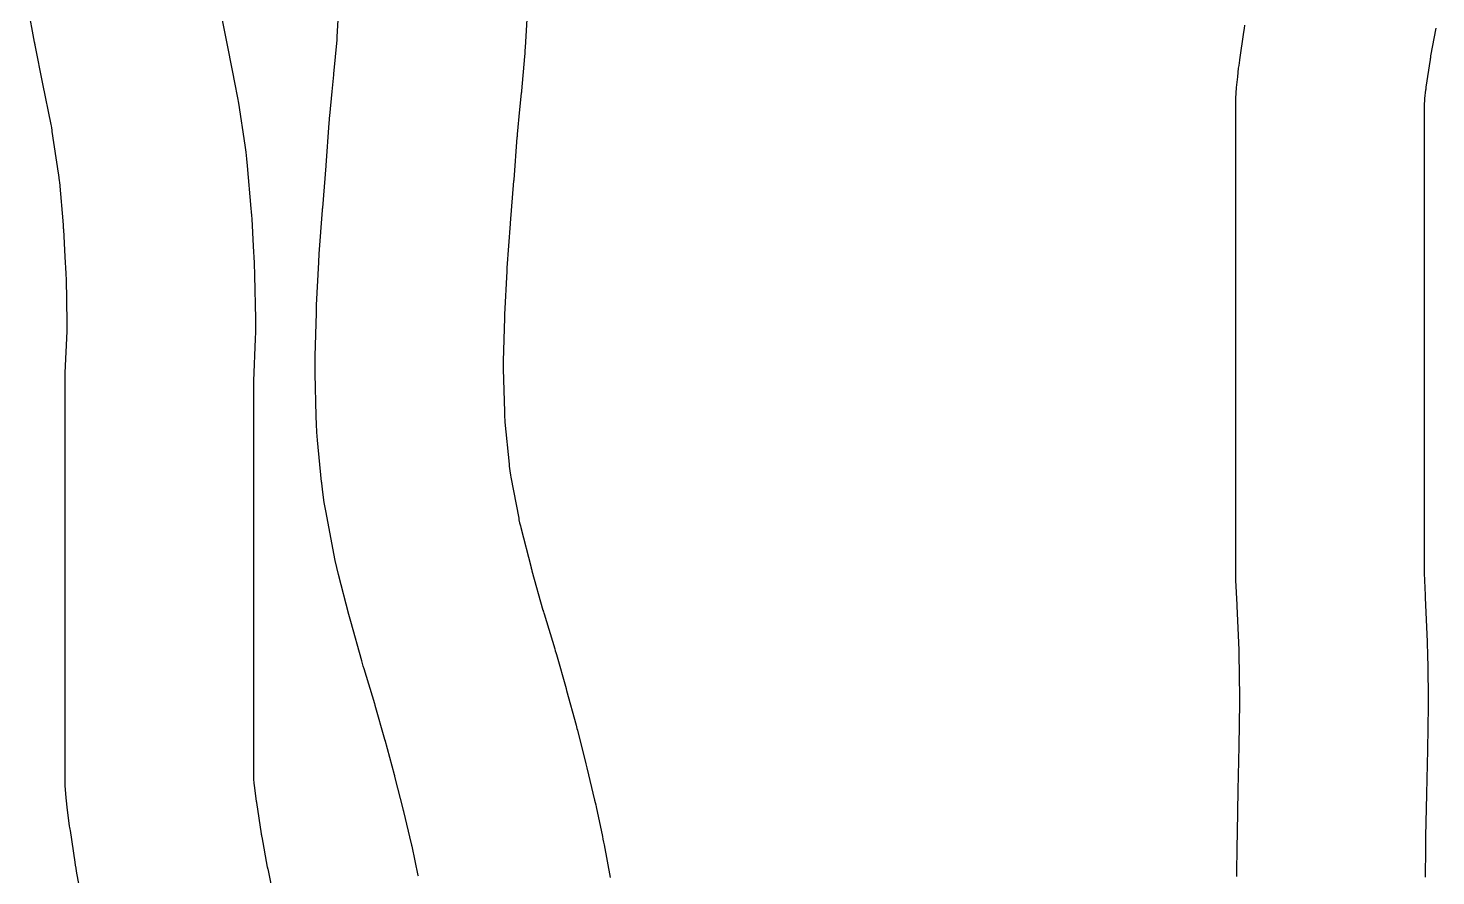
# Model space of a CAD drawing. Header units: inches. Extents: x 0.4 to 11.3, y -7.9 to -0.4.
# Drawn here: x 3.306 to 4.483, y -3.499 to -2.789 of the extents above; entities that cross this region are included whole.
import ezdxf

# ---------------------------------------------------------------- set-up
doc = ezdxf.new("R2010")
doc.units = ezdxf.units.IN
doc.header["$MEASUREMENT"] = 0
doc.layers.add('F.Cu', color=13, linetype='CONTINUOUS', true_color=0xc83434)

msp = doc.modelspace()

# ---------------------------------------------------------------- linework, layer by layer
at = {"layer": 'F.Cu', "linetype": 'CONTINUOUS'}
for p, q in [((3.3111, -2.8009), (3.3057, -2.772)), ((3.4661, -2.7728), (3.4725, -2.805)), ((3.5643, -2.7965), (3.5659, -2.7679)), ((3.7232, -2.7769), (3.7215, -2.8056)), ((4.3227, -2.7926), (4.3232, -2.7897)), ((4.3232, -2.7897), (4.3237, -2.7867)), ((4.4834, -2.7893), (4.479, -2.8126)), ((4.4834, -2.7893), (4.4834, -2.7893)), ((3.3111, -2.801), (3.3111, -2.8009)), ((3.3113, -2.8018), (3.3111, -2.801)), ((3.3111, -2.801), (3.3111, -2.801)), ((3.3114, -2.8025), (3.3113, -2.8018)), ((3.3116, -2.8033), (3.3114, -2.8025)), ((3.5615, -2.8276), (3.5641, -2.799)), ((3.5641, -2.7986), (3.5642, -2.7978)), ((3.5641, -2.799), (3.5641, -2.7986)), ((3.5641, -2.799), (3.5641, -2.799)), ((3.5642, -2.7978), (3.5643, -2.7969)), ((3.5643, -2.7969), (3.5643, -2.7965)), ((3.5643, -2.7965), (3.5643, -2.7965)), ((4.3193, -2.8159), (4.3227, -2.7926)), ((4.3227, -2.7926), (4.3227, -2.7926)), ((4.3227, -2.7926), (4.3227, -2.7926)), ((3.3116, -2.8034), (3.3116, -2.8033)), ((3.3116, -2.8033), (3.3116, -2.8033)), ((3.318, -2.8358), (3.3116, -2.8034)), ((3.4725, -2.805), (3.4793, -2.8389)), ((3.721, -2.813), (3.7184, -2.8417)), ((3.7212, -2.8106), (3.721, -2.813)), ((3.721, -2.813), (3.721, -2.813)), ((3.7213, -2.8081), (3.7212, -2.8106)), ((3.7215, -2.8056), (3.7213, -2.8081)), ((3.7215, -2.8056), (3.7215, -2.8056)), ((4.4788, -2.814), (4.4786, -2.815)), ((4.4789, -2.8131), (4.4788, -2.814)), ((4.479, -2.8126), (4.4789, -2.8131)), ((4.479, -2.8126), (4.479, -2.8126)), ((4.3176, -2.83), (4.3184, -2.8227)), ((4.3184, -2.8227), (4.3187, -2.8205)), ((4.3184, -2.8227), (4.3184, -2.8227)), ((4.3184, -2.8227), (4.3184, -2.8227)), ((4.3187, -2.8205), (4.319, -2.8182)), ((4.319, -2.8182), (4.3193, -2.816)), ((4.3193, -2.816), (4.3193, -2.8159)), ((4.3193, -2.8159), (4.3193, -2.8159)), ((4.4785, -2.8155), (4.4751, -2.8388)), ((4.4786, -2.815), (4.4785, -2.8155)), ((4.4785, -2.8155), (4.4785, -2.8155)), ((3.318, -2.8359), (3.318, -2.8358)), ((3.318, -2.8358), (3.318, -2.8358)), ((3.3249, -2.8699), (3.318, -2.8359)), ((3.5601, -2.8422), (3.5615, -2.8283)), ((3.5615, -2.8278), (3.5615, -2.8276)), ((3.5615, -2.8276), (3.5615, -2.8276)), ((3.5615, -2.828), (3.5615, -2.8278)), ((3.5615, -2.8282), (3.5615, -2.828)), ((3.5615, -2.8283), (3.5615, -2.8282)), ((3.5615, -2.8283), (3.5615, -2.8283)), ((4.3167, -2.8391), (4.3176, -2.83)), ((4.3176, -2.83), (4.3176, -2.83)), ((3.4793, -2.8389), (3.4793, -2.8389)), ((3.4793, -2.8389), (3.4793, -2.8389)), ((3.4793, -2.8389), (3.4793, -2.839)), ((3.4793, -2.839), (3.4793, -2.839)), ((3.4793, -2.839), (3.4801, -2.8433)), ((3.4801, -2.8433), (3.4809, -2.8477)), ((3.4809, -2.8477), (3.4816, -2.8522)), ((3.5581, -2.8626), (3.5601, -2.8422)), ((3.5601, -2.8422), (3.5601, -2.8422)), ((3.7182, -2.8436), (3.7169, -2.8575)), ((3.7183, -2.843), (3.7182, -2.8436)), ((3.7182, -2.8436), (3.7182, -2.8436)), ((3.7182, -2.8436), (3.7182, -2.8436)), ((3.7184, -2.8417), (3.7183, -2.8423)), ((3.7183, -2.8423), (3.7183, -2.843)), ((3.7184, -2.8417), (3.7184, -2.8417)), ((4.316, -2.8574), (4.3161, -2.8483)), ((4.3161, -2.8483), (4.3167, -2.8391)), ((4.4738, -2.8498), (4.4736, -2.8528)), ((4.474, -2.8483), (4.4738, -2.8498)), ((4.4748, -2.841), (4.474, -2.8483)), ((4.474, -2.8483), (4.474, -2.8483)), ((4.4749, -2.8406), (4.4748, -2.841)), ((4.4748, -2.841), (4.4748, -2.841)), ((4.475, -2.8399), (4.4749, -2.8406)), ((4.4751, -2.8391), (4.475, -2.8399)), ((4.4751, -2.8388), (4.4751, -2.8388)), ((4.4751, -2.8388), (4.4751, -2.8391)), ((3.4816, -2.8522), (3.4816, -2.8522)), ((3.4816, -2.8522), (3.4869, -2.8872)), ((3.7169, -2.8575), (3.7148, -2.878)), ((3.7169, -2.8575), (3.7169, -2.8575)), ((4.316, -3.2473), (4.316, -2.8574)), ((4.316, -2.8574), (4.316, -2.8574)), ((4.4736, -2.8528), (4.4735, -2.8559)), ((4.4735, -2.8559), (4.4735, -2.8574)), ((4.4735, -2.8574), (4.4735, -2.8574)), ((4.4735, -2.8574), (4.4735, -3.2453)), ((3.3249, -2.87), (3.3249, -2.8699)), ((3.3251, -2.871), (3.3249, -2.87)), ((3.3249, -2.87), (3.3249, -2.87)), ((3.3254, -2.8728), (3.3251, -2.871)), ((3.3257, -2.8747), (3.3254, -2.8728)), ((3.5549, -2.9043), (3.5576, -2.8685)), ((3.5576, -2.8683), (3.5578, -2.8664)), ((3.5576, -2.8684), (3.5576, -2.8683)), ((3.5576, -2.8685), (3.5576, -2.8684)), ((3.5578, -2.8664), (3.5579, -2.8645)), ((3.5579, -2.8645), (3.5581, -2.8627)), ((3.5581, -2.8627), (3.5581, -2.8626)), ((3.5581, -2.8626), (3.5581, -2.8626)), ((3.5581, -2.8627), (3.5581, -2.8627)), ((3.5581, -2.8627), (3.5581, -2.8627)), ((3.3259, -2.8757), (3.3257, -2.8747)), ((3.3312, -2.9107), (3.3259, -2.8757)), ((3.3259, -2.8757), (3.3259, -2.8757)), ((3.7146, -2.8805), (3.7119, -2.9163)), ((3.7147, -2.8802), (3.7146, -2.8805)), ((3.7148, -2.8785), (3.7147, -2.8794)), ((3.7147, -2.8794), (3.7147, -2.8802)), ((3.7148, -2.878), (3.7148, -2.8781)), ((3.7148, -2.8781), (3.7148, -2.8781)), ((3.7148, -2.8781), (3.7148, -2.8785)), ((3.4869, -2.8872), (3.4869, -2.8872)), ((3.4869, -2.8872), (3.4877, -2.893)), ((3.4877, -2.893), (3.4884, -2.8988)), ((3.4884, -2.8988), (3.489, -2.9046)), ((3.489, -2.9046), (3.489, -2.9046)), ((3.489, -2.9046), (3.4921, -2.9402)), ((3.5521, -2.9398), (3.5549, -2.9046)), ((3.5549, -2.9044), (3.5549, -2.9043)), ((3.5549, -2.9043), (3.5549, -2.9043)), ((3.5549, -2.9045), (3.5549, -2.9044)), ((3.5549, -2.9046), (3.5549, -2.9045)), ((3.5549, -2.9046), (3.5549, -2.9046)), ((3.5549, -2.9046), (3.5549, -2.9046)), ((3.3314, -2.912), (3.3312, -2.9107)), ((3.3317, -2.9145), (3.3314, -2.912)), ((3.332, -2.917), (3.3317, -2.9145)), ((3.3321, -2.9182), (3.332, -2.917)), ((3.3321, -2.9183), (3.3321, -2.9182)), ((3.3321, -2.9182), (3.3321, -2.9182)), ((3.3352, -2.9539), (3.3321, -2.9183)), ((3.7118, -2.9171), (3.709, -2.9524)), ((3.7119, -2.9168), (3.7118, -2.9171)), ((3.7118, -2.9171), (3.7118, -2.9171)), ((3.7118, -2.9171), (3.7118, -2.9171)), ((3.7119, -2.9163), (3.7119, -2.9163)), ((3.7119, -2.9163), (3.7119, -2.9163)), ((3.7119, -2.9163), (3.7119, -2.9165)), ((3.7119, -2.9165), (3.7119, -2.9168)), ((3.4921, -2.9402), (3.4921, -2.9403)), ((3.4921, -2.9403), (3.4923, -2.9431)), ((3.4923, -2.9431), (3.4925, -2.946)), ((3.5492, -2.9783), (3.5519, -2.9417)), ((3.5519, -2.9417), (3.552, -2.9411)), ((3.5519, -2.9417), (3.5519, -2.9417)), ((3.5519, -2.9417), (3.5519, -2.9417)), ((3.552, -2.9405), (3.5521, -2.9398)), ((3.552, -2.9411), (3.552, -2.9405)), ((3.5521, -2.9398), (3.5521, -2.9398)), ((3.3352, -2.954), (3.3352, -2.9539)), ((3.3352, -2.9546), (3.3352, -2.954)), ((3.3352, -2.954), (3.3352, -2.954)), ((3.3353, -2.9559), (3.3352, -2.9546)), ((3.3354, -2.9571), (3.3353, -2.9559)), ((3.4925, -2.946), (3.4927, -2.949)), ((3.4927, -2.949), (3.4927, -2.949)), ((3.4927, -2.949), (3.494, -2.9718)), ((3.709, -2.9532), (3.7063, -2.9898)), ((3.709, -2.9524), (3.709, -2.9525)), ((3.709, -2.9525), (3.709, -2.9525)), ((3.709, -2.9525), (3.709, -2.9526)), ((3.709, -2.9526), (3.709, -2.9529)), ((3.709, -2.9529), (3.709, -2.9531)), ((3.709, -2.9531), (3.709, -2.9532)), ((3.709, -2.9532), (3.709, -2.9532)), ((3.3355, -2.9578), (3.3354, -2.9571)), ((3.3367, -2.9806), (3.3355, -2.9578)), ((3.3355, -2.9578), (3.3355, -2.9578)), ((3.494, -2.9718), (3.494, -2.9718)), ((3.494, -2.9718), (3.4947, -2.9857)), ((3.5491, -2.9805), (3.5492, -2.9783)), ((3.5492, -2.9783), (3.5492, -2.9783)), ((3.3375, -2.9945), (3.3367, -2.9806)), ((3.3367, -2.9806), (3.3367, -2.9806)), ((3.4947, -2.9857), (3.4947, -2.9857)), ((3.4947, -2.9857), (3.4949, -2.9892)), ((3.4949, -2.9892), (3.495, -2.9927)), ((3.547, -3.0211), (3.5488, -2.9851)), ((3.5488, -2.985), (3.5489, -2.9828)), ((3.5488, -2.9851), (3.5488, -2.985)), ((3.5488, -2.985), (3.5488, -2.985)), ((3.5488, -2.985), (3.5488, -2.985)), ((3.5488, -2.9851), (3.5488, -2.9851)), ((3.5489, -2.9828), (3.5491, -2.9805)), ((3.7062, -2.9912), (3.7061, -2.9922)), ((3.7063, -2.9903), (3.7062, -2.9912)), ((3.7063, -2.9898), (3.7063, -2.9898)), ((3.7063, -2.9898), (3.7063, -2.9903)), ((3.3375, -2.9952), (3.3375, -2.9945)), ((3.3375, -2.9945), (3.3375, -2.9945)), ((3.3376, -2.9967), (3.3375, -2.9952)), ((3.3377, -2.9982), (3.3376, -2.9967)), ((3.3377, -2.999), (3.3377, -2.9982)), ((3.3377, -2.9991), (3.3377, -2.999)), ((3.3377, -2.999), (3.3377, -2.999)), ((3.3383, -3.0356), (3.3377, -2.9991)), ((3.495, -2.9927), (3.4951, -2.9961)), ((3.4951, -2.9961), (3.4951, -2.9962)), ((3.4951, -2.9962), (3.4958, -3.0327)), ((3.7061, -2.9927), (3.7043, -3.0289)), ((3.7061, -2.9922), (3.7061, -2.9927)), ((3.7061, -2.9927), (3.7061, -2.9927)), ((3.7061, -2.9927), (3.7061, -2.9927)), ((3.5468, -3.0275), (3.5469, -3.0254)), ((3.5469, -3.0233), (3.547, -3.0212)), ((3.5469, -3.0254), (3.5469, -3.0233)), ((3.547, -3.0212), (3.547, -3.0211)), ((3.3383, -3.0357), (3.3383, -3.0356)), ((3.3383, -3.0356), (3.3383, -3.0356)), ((3.3384, -3.0368), (3.3383, -3.0357)), ((3.3384, -3.0392), (3.3384, -3.0368)), ((3.4958, -3.0327), (3.4958, -3.0328)), ((3.4958, -3.0328), (3.4958, -3.0382)), ((3.4958, -3.0382), (3.4958, -3.0438)), ((3.5458, -3.0638), (3.5468, -3.0275)), ((3.5468, -3.0275), (3.5468, -3.0275)), ((3.7042, -3.0318), (3.7032, -3.0681)), ((3.7043, -3.0303), (3.7042, -3.0313)), ((3.7042, -3.0313), (3.7042, -3.0317)), ((3.7042, -3.0317), (3.7042, -3.0318)), ((3.7042, -3.0318), (3.7042, -3.0318)), ((3.7043, -3.0289), (3.7043, -3.0289)), ((3.7043, -3.0289), (3.7043, -3.0289)), ((3.7043, -3.0289), (3.7043, -3.0294)), ((3.7043, -3.0294), (3.7043, -3.0303)), ((3.3368, -3.0779), (3.3383, -3.0428)), ((3.3383, -3.0416), (3.3384, -3.0392)), ((3.3383, -3.0428), (3.3383, -3.0416)), ((3.3383, -3.0428), (3.3383, -3.0428)), ((3.4956, -3.0493), (3.4942, -3.0844)), ((3.4958, -3.0438), (3.4956, -3.0493)), ((3.4956, -3.0493), (3.4956, -3.0493)), ((3.5457, -3.0686), (3.5458, -3.0638)), ((3.5457, -3.0734), (3.5457, -3.0686)), ((3.5458, -3.0782), (3.5457, -3.0734)), ((3.5458, -3.0638), (3.5458, -3.0638)), ((3.7032, -3.0681), (3.7032, -3.0681)), ((3.7032, -3.0681), (3.7032, -3.0682)), ((3.7032, -3.0682), (3.7032, -3.0692)), ((3.7032, -3.0692), (3.7032, -3.0713)), ((3.7032, -3.0713), (3.7032, -3.0733)), ((3.7032, -3.0733), (3.7032, -3.0743)), ((3.3366, -3.0844), (3.3367, -3.0812)), ((3.3366, -3.0876), (3.3366, -3.0844)), ((3.3367, -3.0812), (3.3368, -3.0779)), ((3.3368, -3.0779), (3.3368, -3.0779)), ((3.4942, -3.0844), (3.4941, -3.0849)), ((3.4941, -3.0849), (3.4941, -3.086)), ((3.4942, -3.0844), (3.4942, -3.0844)), ((3.5467, -3.1141), (3.5458, -3.0782)), ((3.5458, -3.0782), (3.5458, -3.0782)), ((3.5458, -3.0782), (3.5458, -3.0782)), ((3.5458, -3.0782), (3.5458, -3.0782)), ((3.5458, -3.0782), (3.5458, -3.0782)), ((3.7032, -3.0743), (3.7032, -3.0744)), ((3.7032, -3.0744), (3.7032, -3.0744)), ((3.7032, -3.0744), (3.7041, -3.1103)), ((3.3366, -3.4126), (3.3366, -3.0876)), ((3.3366, -3.0876), (3.3366, -3.0876)), ((3.4941, -3.086), (3.4941, -3.0871)), ((3.4941, -3.0871), (3.4941, -3.0876)), ((3.4941, -3.0876), (3.4941, -3.0876)), ((3.4941, -3.0876), (3.4941, -3.4126)), ((3.5467, -3.1142), (3.5467, -3.1141)), ((3.5469, -3.1207), (3.5467, -3.1142)), ((3.5473, -3.1274), (3.5469, -3.1207)), ((3.7041, -3.1103), (3.7041, -3.1104)), ((3.7041, -3.1104), (3.7041, -3.1104)), ((3.7041, -3.1104), (3.7041, -3.1118)), ((3.7041, -3.1118), (3.7043, -3.1147)), ((3.7043, -3.1147), (3.7045, -3.1175)), ((3.7045, -3.1175), (3.7046, -3.119)), ((3.7046, -3.119), (3.7046, -3.119)), ((3.7046, -3.119), (3.708, -3.1541)), ((3.5478, -3.134), (3.5473, -3.1274)), ((3.5478, -3.1341), (3.5478, -3.134)), ((3.5512, -3.1691), (3.5478, -3.1341)), ((3.708, -3.1541), (3.708, -3.1541)), ((3.708, -3.1541), (3.708, -3.1541)), ((3.708, -3.1541), (3.7082, -3.156)), ((3.7082, -3.156), (3.7086, -3.1597)), ((3.7086, -3.1597), (3.7092, -3.1633)), ((3.7092, -3.1633), (3.7096, -3.1651)), ((3.7096, -3.1651), (3.7096, -3.1651)), ((3.7096, -3.1651), (3.7096, -3.1652)), ((3.7096, -3.1652), (3.7161, -3.1995)), ((3.5512, -3.1692), (3.5512, -3.1691)), ((3.5512, -3.1691), (3.5512, -3.1691)), ((3.5512, -3.1691), (3.5512, -3.1691)), ((3.5513, -3.1696), (3.5512, -3.1692)), ((3.5512, -3.1692), (3.5512, -3.1692)), ((3.5513, -3.1699), (3.5513, -3.1696)), ((3.5513, -3.1702), (3.5513, -3.1699)), ((3.5513, -3.1699), (3.5513, -3.1699)), ((3.5522, -3.1777), (3.5513, -3.1702)), ((3.5534, -3.1862), (3.5522, -3.1777)), ((3.5549, -3.1946), (3.5534, -3.1862)), ((3.5549, -3.1947), (3.5549, -3.1946)), ((3.5549, -3.1946), (3.5549, -3.1946)), ((3.5614, -3.2289), (3.5549, -3.1947)), ((3.5549, -3.1947), (3.5549, -3.1947)), ((3.5549, -3.1947), (3.5549, -3.1947)), ((3.7161, -3.1995), (3.7161, -3.1995)), ((3.7161, -3.1995), (3.7161, -3.1995)), ((3.7161, -3.1995), (3.7163, -3.2008)), ((3.7163, -3.2008), (3.7169, -3.2034)), ((3.7169, -3.2034), (3.7175, -3.2059)), ((3.7175, -3.2059), (3.7178, -3.2071)), ((3.7178, -3.2071), (3.7178, -3.2072)), ((3.7178, -3.2072), (3.7178, -3.2072)), ((3.7178, -3.2072), (3.7265, -3.2407)), ((3.5626, -3.2348), (3.5614, -3.2289)), ((3.5614, -3.2289), (3.5614, -3.2289)), ((3.5639, -3.2407), (3.5626, -3.2348)), ((3.5653, -3.2465), (3.5639, -3.2407)), ((3.574, -3.28), (3.5653, -3.2465)), ((3.5653, -3.2465), (3.5653, -3.2465)), ((3.7265, -3.2407), (3.7265, -3.2408)), ((3.7265, -3.2408), (3.7265, -3.2408)), ((3.7265, -3.2408), (3.7266, -3.2412)), ((3.7266, -3.2412), (3.7268, -3.2421)), ((3.7268, -3.2421), (3.727, -3.2429)), ((3.727, -3.2429), (3.7272, -3.2434)), ((3.7272, -3.2434), (3.7272, -3.2434)), ((3.7272, -3.2434), (3.7272, -3.2434)), ((3.7272, -3.2434), (3.7364, -3.2764)), ((4.316, -3.2493), (4.316, -3.2473)), ((4.3161, -3.2513), (4.316, -3.2493)), ((4.4735, -3.2453), (4.4744, -3.2638)), ((4.3171, -3.2718), (4.3161, -3.2513)), ((4.3171, -3.2719), (4.3171, -3.2718)), ((4.3171, -3.2718), (4.3171, -3.2718)), ((4.3171, -3.2722), (4.3171, -3.2719)), ((4.3171, -3.2725), (4.3171, -3.2722)), ((4.3171, -3.2727), (4.3171, -3.2725)), ((4.3187, -3.3098), (4.3171, -3.2727)), ((4.3171, -3.2727), (4.3171, -3.2727)), ((4.4744, -3.2638), (4.4744, -3.2638)), ((4.4744, -3.2638), (4.4744, -3.2645)), ((4.4744, -3.2645), (4.4745, -3.2652)), ((4.4745, -3.2652), (4.4745, -3.2659)), ((4.4745, -3.2659), (4.4745, -3.2659)), ((4.4745, -3.2659), (4.4761, -3.303)), ((3.5745, -3.282), (3.574, -3.28)), ((3.574, -3.28), (3.574, -3.28)), ((3.575, -3.284), (3.5745, -3.282)), ((3.5756, -3.2859), (3.575, -3.284)), ((3.7364, -3.2764), (3.7364, -3.2765)), ((3.7364, -3.2765), (3.7365, -3.2765)), ((3.7365, -3.2765), (3.7366, -3.277)), ((3.7366, -3.277), (3.7369, -3.2779)), ((3.7369, -3.2779), (3.7371, -3.2789)), ((3.7371, -3.2789), (3.7373, -3.2793)), ((3.7373, -3.2793), (3.7373, -3.2794)), ((3.7373, -3.2794), (3.7373, -3.2794)), ((3.7373, -3.2794), (3.7463, -3.3087)), ((3.5848, -3.3189), (3.5756, -3.2859)), ((3.5756, -3.2859), (3.5756, -3.2859)), ((3.7463, -3.3087), (3.7463, -3.3087)), ((3.7463, -3.3087), (3.7467, -3.3103)), ((4.4761, -3.303), (4.4761, -3.303)), ((4.4761, -3.303), (4.4762, -3.3053)), ((4.4762, -3.3053), (4.4762, -3.3077)), ((4.4762, -3.3077), (4.4763, -3.31)), ((3.5854, -3.321), (3.5848, -3.3189)), ((3.5848, -3.3189), (3.5848, -3.3189)), ((3.7467, -3.3103), (3.7472, -3.3119)), ((3.7472, -3.3119), (3.7477, -3.3136)), ((3.7477, -3.3136), (3.7477, -3.3136)), ((3.7477, -3.3136), (3.7557, -3.3419)), ((4.3188, -3.3103), (4.3187, -3.3098)), ((4.3187, -3.3098), (4.3187, -3.3098)), ((4.3188, -3.3113), (4.3188, -3.3103)), ((4.3188, -3.3123), (4.3188, -3.3113)), ((4.3188, -3.3128), (4.3188, -3.3123)), ((4.3195, -3.3491), (4.3188, -3.3128)), ((4.3188, -3.3128), (4.3188, -3.3128)), ((4.3188, -3.3128), (4.3188, -3.3128)), ((4.4763, -3.31), (4.4763, -3.31)), ((4.4763, -3.31), (4.477, -3.3461)), ((3.586, -3.3232), (3.5854, -3.321)), ((3.5867, -3.3254), (3.586, -3.3232)), ((3.5956, -3.3547), (3.5867, -3.3254)), ((3.5867, -3.3254), (3.5867, -3.3254)), ((3.7557, -3.3419), (3.7557, -3.3419)), ((3.7557, -3.3419), (3.7557, -3.3419)), ((3.7557, -3.3419), (3.7558, -3.3425)), ((3.7558, -3.3425), (3.756, -3.3431)), ((3.756, -3.3431), (3.7562, -3.3437)), ((3.7562, -3.3437), (3.7562, -3.3437)), ((3.7562, -3.3437), (3.7562, -3.3437)), ((3.7562, -3.3437), (3.7641, -3.3727)), ((3.5957, -3.355), (3.5956, -3.3547)), ((3.5956, -3.3547), (3.5956, -3.3547)), ((3.5956, -3.3547), (3.5956, -3.3547)), ((3.5959, -3.3555), (3.5957, -3.355)), ((3.5961, -3.3561), (3.5959, -3.3555)), ((3.5961, -3.3563), (3.5961, -3.3561)), ((4.3188, -3.3903), (4.3195, -3.3536)), ((4.3195, -3.3499), (4.3195, -3.3491)), ((4.3195, -3.3491), (4.3195, -3.3491)), ((4.3195, -3.3491), (4.3195, -3.3491)), ((4.3195, -3.3514), (4.3195, -3.3499)), ((4.3195, -3.3528), (4.3195, -3.3514)), ((4.3195, -3.3536), (4.3195, -3.3528)), ((4.3195, -3.3536), (4.3195, -3.3536)), ((4.3195, -3.3536), (4.3195, -3.3536)), ((4.477, -3.3461), (4.477, -3.3461)), ((4.477, -3.3461), (4.477, -3.3496)), ((4.477, -3.3496), (4.477, -3.353)), ((4.477, -3.353), (4.477, -3.3565)), ((3.6041, -3.3846), (3.5961, -3.3563)), ((3.5961, -3.3563), (3.5961, -3.3563)), ((3.5961, -3.3563), (3.5961, -3.3563)), ((4.477, -3.3565), (4.4763, -3.3932)), ((4.477, -3.3565), (4.477, -3.3565)), ((3.7641, -3.3727), (3.7641, -3.3727)), ((3.7641, -3.3727), (3.7645, -3.3741)), ((3.7645, -3.3741), (3.7648, -3.3755)), ((3.7648, -3.3755), (3.7652, -3.3768)), ((3.7652, -3.3768), (3.7652, -3.3768)), ((3.7652, -3.3768), (3.7723, -3.4049)), ((3.6041, -3.3847), (3.6041, -3.3846)), ((3.6041, -3.3846), (3.6041, -3.3846)), ((3.6042, -3.3849), (3.6041, -3.3847)), ((3.6042, -3.3851), (3.6042, -3.3849)), ((3.6043, -3.3852), (3.6042, -3.3851)), ((3.6122, -3.4143), (3.6043, -3.3852)), ((3.6043, -3.3852), (3.6043, -3.3852)), ((4.3181, -3.427), (4.3188, -3.3903)), ((4.3188, -3.3903), (4.3188, -3.3903)), ((4.3188, -3.3903), (4.3188, -3.3903)), ((4.4763, -3.3933), (4.4756, -3.43)), ((4.4763, -3.3932), (4.4763, -3.3932)), ((4.4763, -3.3932), (4.4763, -3.3933)), ((3.3368, -3.423), (3.3366, -3.4126)), ((3.4941, -3.4126), (3.4941, -3.4126)), ((3.4941, -3.4126), (3.4941, -3.4144)), ((3.4941, -3.4144), (3.4942, -3.4178)), ((3.6123, -3.4145), (3.6122, -3.4143)), ((3.6122, -3.4143), (3.6122, -3.4143)), ((3.6124, -3.4149), (3.6123, -3.4145)), ((3.6125, -3.4154), (3.6124, -3.4149)), ((3.7723, -3.4049), (3.7723, -3.4049)), ((3.7723, -3.4049), (3.7726, -3.406)), ((3.7726, -3.406), (3.7729, -3.4072)), ((3.7729, -3.4072), (3.7732, -3.4083)), ((3.7732, -3.4083), (3.7732, -3.4083)), ((3.7732, -3.4083), (3.7796, -3.4354)), ((3.3375, -3.4334), (3.3368, -3.423)), ((3.4942, -3.4178), (3.4945, -3.4213)), ((3.4945, -3.4213), (3.4948, -3.423)), ((3.4948, -3.423), (3.4948, -3.423)), ((3.4948, -3.423), (3.4965, -3.4362)), ((3.6126, -3.4156), (3.6125, -3.4154)), ((3.6197, -3.4437), (3.6126, -3.4156)), ((3.6126, -3.4156), (3.6126, -3.4156)), ((3.3387, -3.4438), (3.3375, -3.4334)), ((3.4965, -3.4362), (3.4965, -3.4364)), ((3.4965, -3.4364), (3.4966, -3.4368)), ((3.4966, -3.4368), (3.4967, -3.4372)), ((3.4967, -3.4372), (3.4967, -3.4374)), ((3.4967, -3.4374), (3.5007, -3.4636)), ((3.7796, -3.4354), (3.7796, -3.4354)), ((3.7796, -3.4354), (3.7801, -3.4373)), ((3.7801, -3.4373), (3.7805, -3.4392)), ((4.3174, -3.4626), (4.3181, -3.4273)), ((4.3181, -3.4271), (4.3181, -3.427)), ((4.3181, -3.427), (4.3181, -3.427)), ((4.3181, -3.4272), (4.3181, -3.4271)), ((4.3181, -3.4271), (4.3181, -3.4271)), ((4.3181, -3.4273), (4.3181, -3.4272)), ((4.3181, -3.4273), (4.3181, -3.4273)), ((4.3181, -3.4273), (4.3181, -3.4273)), ((4.4756, -3.4305), (4.4748, -3.4658)), ((4.4756, -3.43), (4.4756, -3.43)), ((4.4756, -3.43), (4.4756, -3.4302)), ((4.4756, -3.4302), (4.4756, -3.4304)), ((4.4756, -3.4304), (4.4756, -3.4305)), ((4.4756, -3.4305), (4.4756, -3.4305)), ((3.3404, -3.457), (3.3387, -3.4438)), ((3.3387, -3.4438), (3.3387, -3.4438)), ((3.6198, -3.4439), (3.6197, -3.4437)), ((3.6197, -3.4437), (3.6197, -3.4437)), ((3.6198, -3.4442), (3.6198, -3.4439)), ((3.6199, -3.4446), (3.6198, -3.4442)), ((3.62, -3.4448), (3.6199, -3.4446)), ((3.6264, -3.4719), (3.62, -3.4448)), ((3.62, -3.4448), (3.62, -3.4448)), ((3.7805, -3.4392), (3.7809, -3.441)), ((3.7809, -3.441), (3.7809, -3.4411)), ((3.7809, -3.4411), (3.7862, -3.4657)), ((3.3404, -3.4571), (3.3404, -3.457)), ((3.3406, -3.4583), (3.3404, -3.4571)), ((3.3404, -3.4571), (3.3404, -3.4571)), ((3.3408, -3.4596), (3.3406, -3.4583)), ((3.341, -3.4608), (3.3408, -3.4596)), ((3.341, -3.4609), (3.341, -3.4608)), ((3.341, -3.4608), (3.341, -3.4608)), ((3.345, -3.4872), (3.341, -3.4609)), ((3.5007, -3.4636), (3.5007, -3.4636)), ((3.5007, -3.4636), (3.5007, -3.464)), ((3.5007, -3.464), (3.5009, -3.4648)), ((3.5009, -3.4648), (3.501, -3.4656)), ((3.501, -3.4656), (3.5011, -3.466)), ((3.5011, -3.466), (3.5011, -3.466)), ((3.5011, -3.466), (3.5058, -3.4915)), ((3.6265, -3.4722), (3.6264, -3.4719)), ((3.6264, -3.4719), (3.6264, -3.4719)), ((3.6267, -3.4728), (3.6265, -3.4722)), ((3.6268, -3.4735), (3.6267, -3.4728)), ((3.6269, -3.4738), (3.6268, -3.4735)), ((3.6321, -3.4985), (3.6269, -3.4738)), ((3.6269, -3.4738), (3.6269, -3.4738)), ((3.7862, -3.4657), (3.7862, -3.4657)), ((3.7862, -3.4657), (3.7866, -3.4681)), ((3.7866, -3.4681), (3.7871, -3.4705)), ((3.7871, -3.4705), (3.7875, -3.4728)), ((3.7875, -3.4728), (3.7875, -3.4728)), ((3.7875, -3.4728), (3.7925, -3.5002)), ((4.3169, -3.4976), (4.3172, -3.4735)), ((4.3172, -3.4735), (4.3174, -3.4639)), ((4.3174, -3.4627), (4.3174, -3.4626)), ((4.3174, -3.4631), (4.3174, -3.4627)), ((4.3174, -3.4627), (4.3174, -3.4627)), ((4.3174, -3.4634), (4.3174, -3.4631)), ((4.3174, -3.4638), (4.3174, -3.4634)), ((4.3174, -3.4639), (4.3174, -3.4638)), ((4.3174, -3.4638), (4.3174, -3.4638)), ((4.4748, -3.4662), (4.4747, -3.4758)), ((4.4748, -3.4658), (4.4748, -3.4658)), ((4.4748, -3.4658), (4.4748, -3.4659)), ((4.4748, -3.4659), (4.4748, -3.466)), ((4.4748, -3.466), (4.4748, -3.4662)), ((4.4748, -3.4662), (4.4748, -3.4662)), ((4.4748, -3.4662), (4.4748, -3.4662)), ((4.4747, -3.4758), (4.4743, -3.4998)), ((4.4747, -3.4758), (4.4747, -3.4758)), ((4.4747, -3.4758), (4.4747, -3.4758)), ((3.3454, -3.4897), (3.345, -3.4872)), ((3.345, -3.4872), (3.345, -3.4872)), ((3.345, -3.4872), (3.345, -3.4872)), ((3.3458, -3.4922), (3.3454, -3.4897)), ((3.3462, -3.4947), (3.3458, -3.4922)), ((3.3462, -3.4948), (3.3462, -3.4947)), ((3.351, -3.5203), (3.3462, -3.4948)), ((3.3462, -3.4948), (3.3462, -3.4948)), ((3.5058, -3.4915), (3.5058, -3.4915)), ((3.5058, -3.4915), (3.5059, -3.4917)), ((3.5059, -3.4917), (3.506, -3.4922)), ((3.506, -3.4922), (3.506, -3.4927)), ((3.506, -3.4927), (3.5061, -3.4929)), ((3.5061, -3.4929), (3.5061, -3.4929)), ((3.5061, -3.4929), (3.5123, -3.5232)), ((4.3169, -3.4981), (4.3169, -3.4976)), ((4.3169, -3.4976), (4.3169, -3.4976)), ((4.3169, -3.4976), (4.3169, -3.4976)), ((3.6322, -3.4989), (3.6321, -3.4985)), ((3.6321, -3.4985), (3.6321, -3.4985)), ((4.3169, -3.4987), (4.3169, -3.4981)), ((4.3169, -3.4992), (4.3169, -3.4987))]:
    msp.add_line(p, q, dxfattribs=at)

doc.saveas('drawing.dxf')
